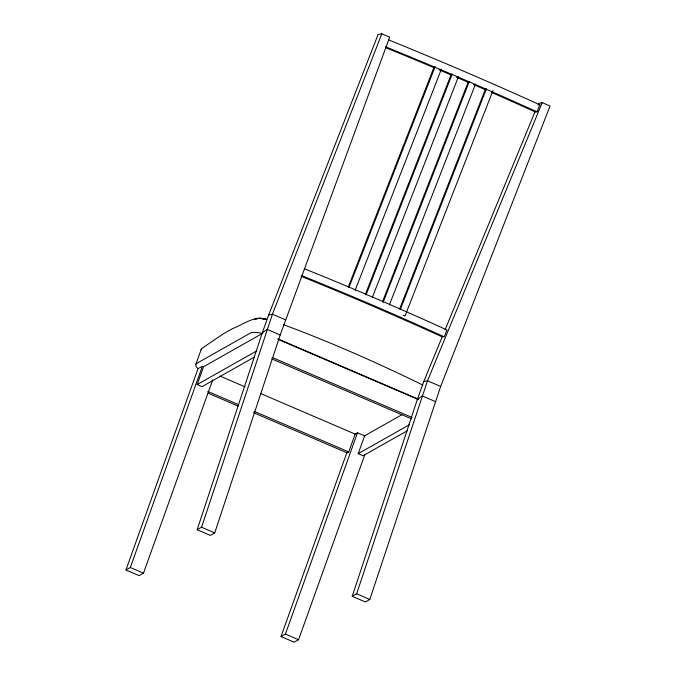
<?xml version="1.0" encoding="UTF-8"?>
<svg xmlns="http://www.w3.org/2000/svg" width="676" height="676" viewBox="0 0 676 676"><rect width="100%" height="100%" fill="white"/><g stroke="black" fill="none" stroke-linecap="round" stroke-linejoin="round"><path stroke-width="1.01" d="M201.093 349.991L201.778 348.453L222.869 334.147A1475.066 319.748 -66.8 0 1 232.89 328.477C243.58 324.319 254.43 315.362 266.488 319.283L260.167 318.32L254.962 318.869L256.812 318.32M197.138 529.739L262.178 333.133L268.651 315.041L378.053 34.62L381.822 33.8L389.672 37.172L280.194 334.966L214.723 532.891L210.304 535.392L197.138 529.739L201.558 527.246L272.436 314.213L381.822 33.8M538.442 103.462L542.211 102.642L550.061 106.014L440.667 386.435L369.797 599.46L365.378 601.953L352.221 596.308L417.253 399.702L423.734 381.61L442.248 336.716M352.221 596.308L356.641 593.807L427.511 380.782L542.211 102.642M195.922 364.187L201.296 349.188M125.939 569.986L198.017 368.682L202.411 366.198L130.333 567.502L125.939 569.986L139.104 575.639L143.498 573.155L212.729 379.785M254.446 357.038L202.065 386.647L197.189 384.551L203.577 366.705L262.753 333.26M364.972 454.28L298.572 639.716L294.178 642.2L281.013 636.547L347.058 452.109M253.483 412.664L347.126 452.861L348.757 451.94L355.145 434.093L260.53 393.483M281.013 636.547L285.407 634.063L357.486 432.767L365.006 435.995M407.205 430.823L363.088 455.759L358.212 453.664L364.609 435.817L401.933 414.726M348.36 286.785L434.153 66.856M348.926 287.63L435.099 66.721M355.128 290.291L441.301 69.383M365.471 294.128L451.264 74.208M366.037 294.973L452.21 74.064M372.239 297.634L458.412 76.726M382.582 301.471L468.375 81.551M383.148 302.316L469.321 81.407M389.351 304.977L475.524 84.069M399.693 308.822L485.486 88.894M400.26 309.659L486.433 88.759M493.024 90.432L405 316.064L403.226 315.303M491.765 92.536A577.27 74.411 21.6 0 1 535.223 111.937L537.048 111.836L539.828 104.797L527.871 99.397A581.132 74.909 21.6 0 0 400.141 44.565L388.337 39.749M445.062 329.88L535.223 111.27M262.178 333.133L267.02 329.322L280.194 334.966M417.253 399.702L422.103 395.882L435.268 401.536M197.189 384.551L256.922 350.785M354.849 434.254L357.486 432.767M358.212 453.664L409.681 424.579M268.651 315.041L272.428 314.222L285.602 319.866M423.734 381.61L427.502 380.791L440.676 386.427M258.224 318.244L254.962 318.869L259.939 318.303M538.003 104.898L539.828 104.797M264.105 318.827L260.167 318.32L266.065 319.359M283.21 324.581C330.809 342.191 377.25 362.767 422.838 385.05M304.268 268.702L315.379 273.205A488.832 63.012 21.6 0 1 435.75 324.877L446.963 329.972L444.242 336.842L433.029 331.739A488.832 63.012 21.6 0 0 312.658 280.075L301.555 275.563M385.548 46.779L397.361 51.604A581.132 74.909 21.6 0 1 525.091 106.428L537.048 111.836M278.073 338.921L417.861 398.925M277.785 339.251L418.419 399.617M272.36 357.519L412.022 417.464M271.701 358.855L411.371 418.799M219.987 376.076L245.084 386.849M207.802 391.438L238.696 404.696M254.142 411.329L348.757 451.94M208.107 393.187L238.036 406.031M201.558 527.246L214.723 532.891M356.641 593.807L369.797 599.46M130.333 567.502L143.498 573.155M285.407 634.063L298.572 639.716M197.755 368.496L196.234 366.553A25.24 6.743 19.7 0 1 196.361 363.587L249.757 333.403A20.643 5.518 19.7 0 1 254.894 332.381L256.888 332.516A20.643 5.518 19.7 0 1 261.485 333.251M301.014 276.247A485.959 62.64 21.6 0 1 442.357 336.961M386.021 47.827A577.27 74.411 21.6 0 1 434.296 67.82M438.885 69.755A577.27 74.411 21.6 0 1 451.686 75.188M456.241 77.132A577.27 74.411 21.6 0 1 468.924 82.59M473.437 84.542A577.27 74.411 21.6 0 1 486.002 90.009"/></g></svg>
